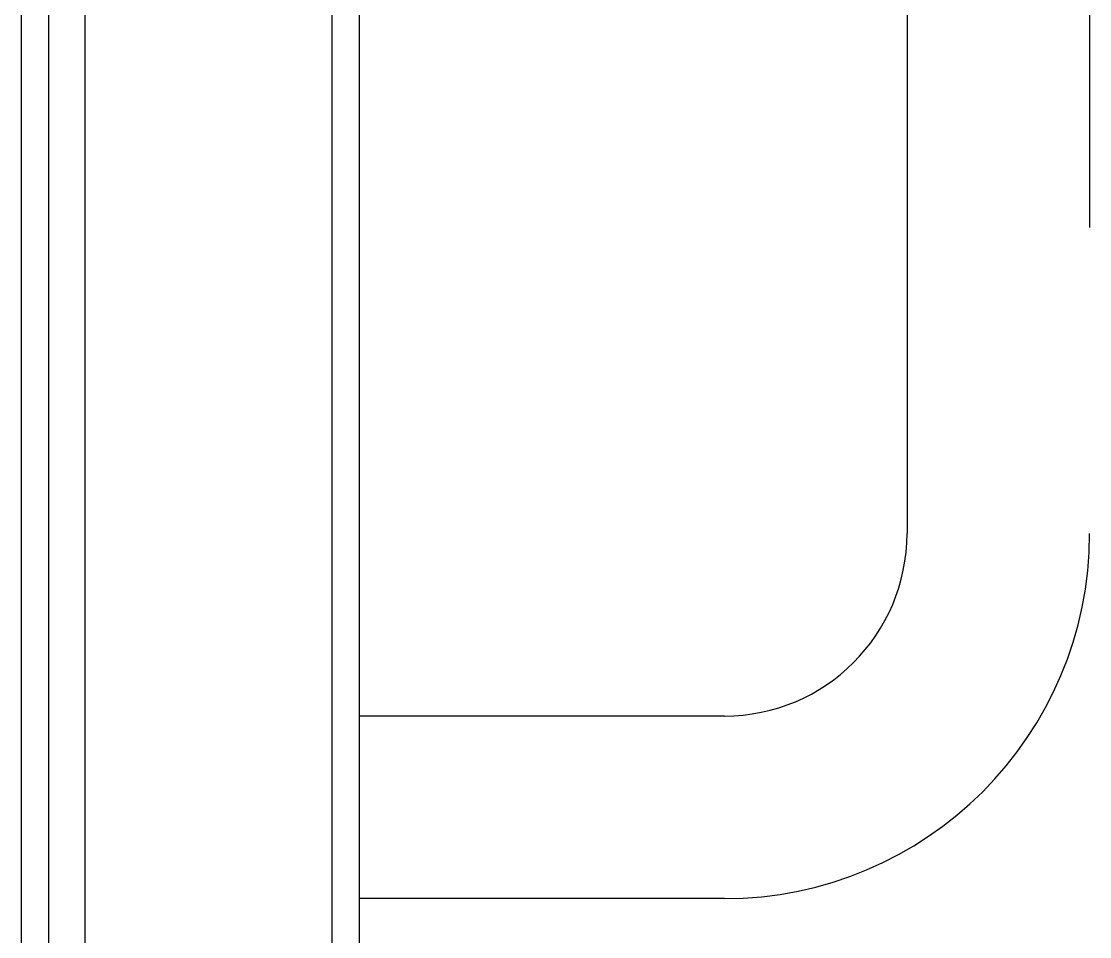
# Model space of a CAD drawing. Extents: x -3080 to 28500, y -1326 to 31609.
# Drawn here: x 2436.96 to 2442.81, y 26378.55 to 26383.57 of the extents above; entities that cross this region are included whole.
import ezdxf

# ---------------------------------------------------------------- set-up
doc = ezdxf.new("R2010")
doc.units = 0
doc.header["$LTSCALE"] = 100
doc.layers.add('0-xref', color=8, linetype='Continuous')
doc.layers.add('188K-SM-07-F10-MECH-CR PIPE-Y2257103$0$AP7P1-SM-08-FNN-120-A(4)-SMP$0$15P6-SM-08-FNN-320-A(10)-UIS-TCM$0$15P6-SM-08-FNN-00-(@10)170308-MIC$0$0-CDS', color=140, linetype='Continuous')

# ---------------------------------------------------------------- blocks, each defined once
blk = doc.blocks.new('188K-SM-07-F10-MECH-CR PIPE-Y2257103$0$CDS-WET')
at = {"layer": '188K-SM-07-F10-MECH-CR PIPE-Y2257103$0$AP7P1-SM-08-FNN-120-A(4)-SMP$0$15P6-SM-08-FNN-320-A(10)-UIS-TCM$0$15P6-SM-08-FNN-00-(@10)170308-MIC$0$0-CDS', "ltscale": 0.1}
for p, q in [((2437.11, -72972.4769), (2437.11, -72925.4769)), ((2437.31, -72972.7522), (2437.31, -72926.2522)), ((2438.81, -72926.4022), (2438.81, -72972.7522)), ((2438.66, -72926.5522), (2438.66, -72972.4522)), ((2436.96, -72972.6269), (2436.96, -72941.6358)), ((2442.81, -72943.3259), (2442.81, -72952.3259)), ((2441.81, -72945.0022), (2441.81, -72954.0022)), ((2440.81, -72955.0022), (2438.81, -72955.0022)), ((2440.81, -72956.0022), (2438.81, -72956.0022))]:
    blk.add_line(p, q, dxfattribs=at)
for radius in [2, 1]:
    blk.add_arc((2440.81, -72954.0022), radius, 270, 0, dxfattribs=at)
blk = doc.blocks.new('188K-SM-07-F10-MECH-CR PIPE-Y2257103')
blk.add_blockref('188K-SM-07-F10-MECH-CR PIPE-Y2257103$0$CDS-WET', (0, 99334.7631))

msp = doc.modelspace()

# ---------------------------------------------------------------- block references
at = {"layer": '0-xref'}
msp.add_blockref('188K-SM-07-F10-MECH-CR PIPE-Y2257103', (0, 0), dxfattribs=at)

doc.saveas('drawing.dxf')
